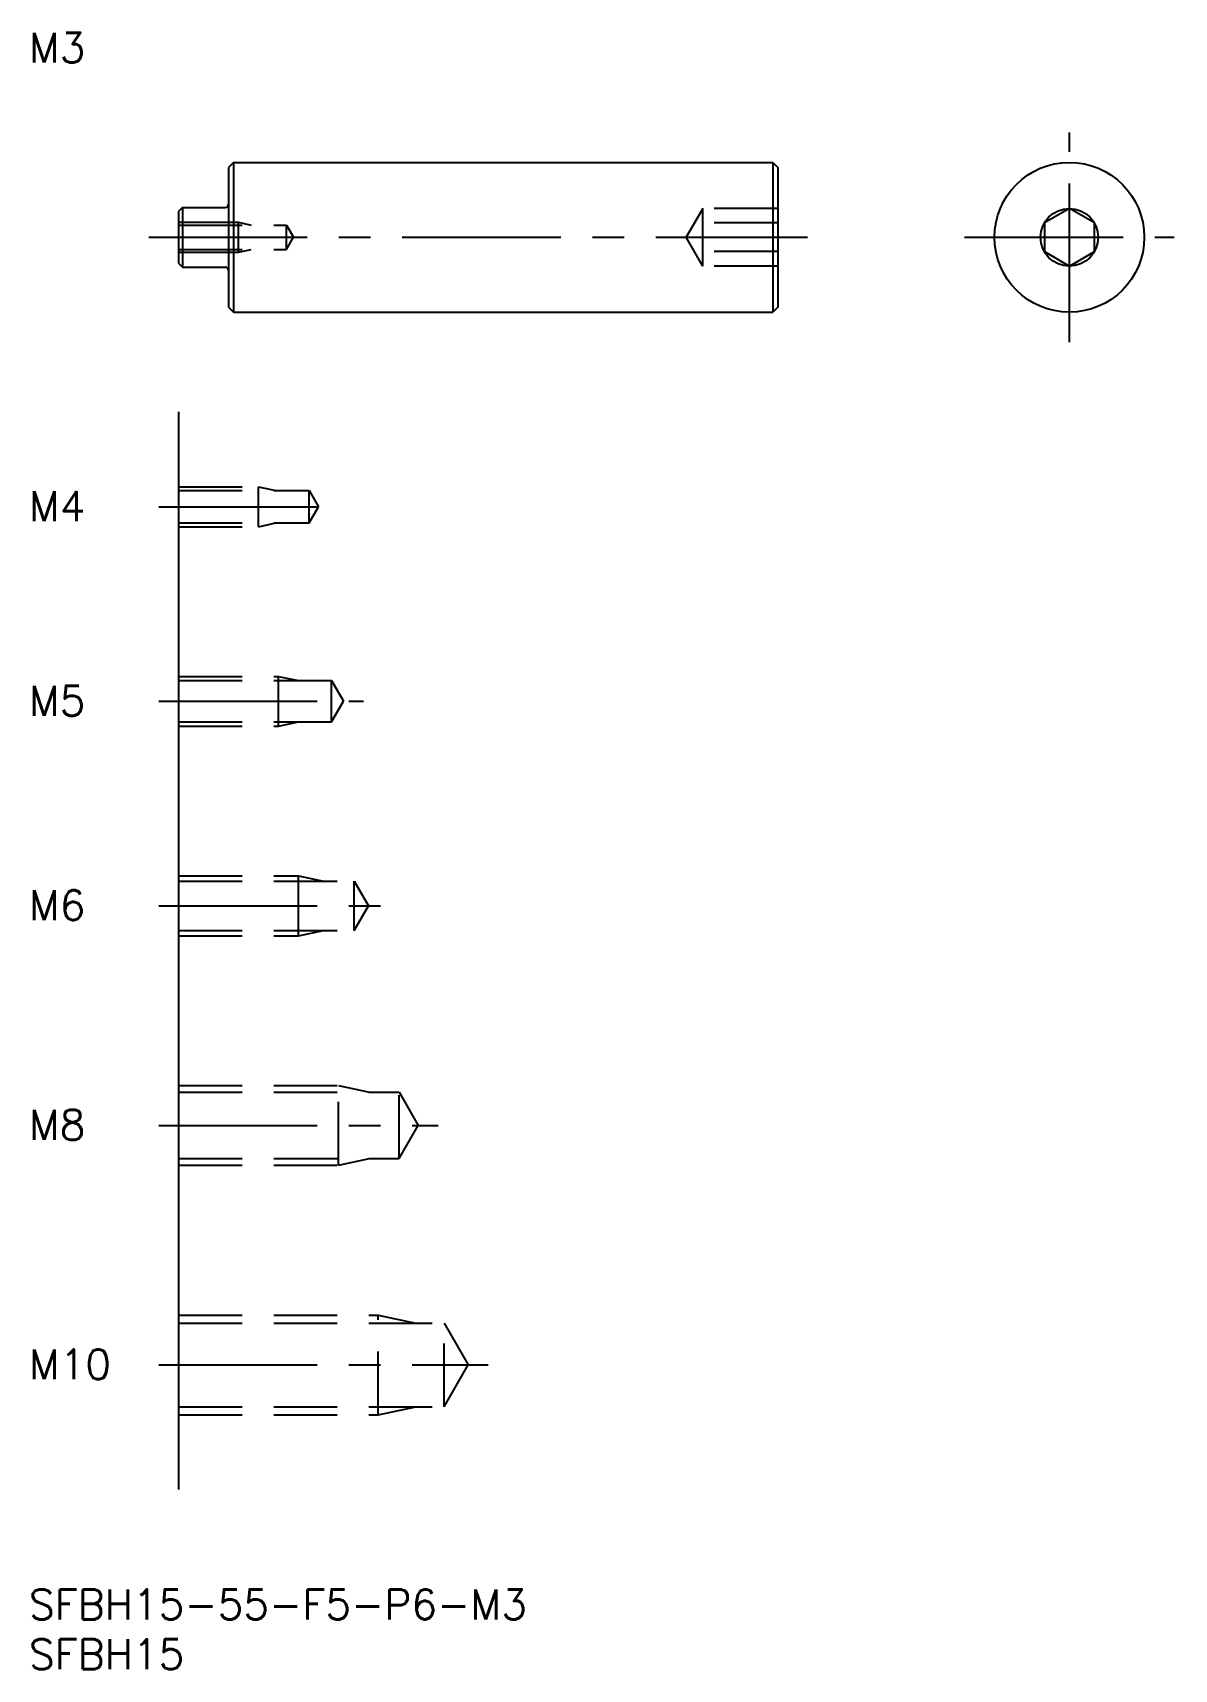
# Model space of a CAD drawing. Extents: x 0 to 115, y -8 to 156.
import ezdxf

# ---------------------------------------------------------------- set-up
doc = ezdxf.new("R2010")
doc.units = 0
doc.header["$LTSCALE"] = 0.5
doc.linetypes.add('CENTER', pattern=[50.8, 31.75, -6.35, 6.35, -6.35])
doc.linetypes.add('DASHED', pattern=[19.05, 12.7, -6.35])
for name, color, linetype in [('MSM_CENTER', 1, 'CENTER'), ('MSM_CONTINUOUS', 7, 'CONTINUOUS'), ('MSM_DASHED', 4, 'DASHED'), ('MSM_PART_NUMBER', 7, 'CONTINUOUS')]:
    doc.layers.add(name, color=color, linetype=linetype)
doc.styles.get("Standard").update_dxf_attribs({"font": 'txt.shx', "height": 3, "bigfont": 'bigfont.shx'})

# ---------------------------------------------------------------- blocks, each defined once
blk = doc.blocks.new('*U4')
at = {"layer": 'MSM_PART_NUMBER'}
blk.add_text('SFBH15-55-F5-P6-M3', height=3, dxfattribs=at).set_placement((0, -3))
blk = doc.blocks.new('*U5')
at = {"layer": 'MSM_PART_NUMBER'}
blk.add_text('SFBH15', height=3, dxfattribs=at).set_placement((0, -8))
blk = doc.blocks.new('*U6')
at = {"layer": 'MSM_PART_NUMBER'}
blk.add_text('M10', height=3, dxfattribs=at).set_placement((0, 21.06))
blk = doc.blocks.new('*U7')
at = {"layer": 'MSM_PART_NUMBER'}
blk.add_text('M8', height=3, dxfattribs=at).set_placement((0, 45.06))
blk = doc.blocks.new('*U8')
at = {"layer": 'MSM_PART_NUMBER'}
blk.add_text('M6', height=3, dxfattribs=at).set_placement((0, 67.06))
blk = doc.blocks.new('*U9')
at = {"layer": 'MSM_PART_NUMBER'}
blk.add_text('M5', height=3, dxfattribs=at).set_placement((0, 87.56))
blk = doc.blocks.new('*U10')
at = {"layer": 'MSM_PART_NUMBER'}
blk.add_text('M4', height=3, dxfattribs=at).set_placement((0, 107.06))
blk = doc.blocks.new('*U11')
at = {"layer": 'MSM_PART_NUMBER'}
blk.add_text('M3', height=3, dxfattribs=at).set_placement((0, 153))

msp = doc.modelspace()

# ---------------------------------------------------------------- linework, layer by layer
at = {"layer": 'MSM_CENTER'}
for p, q in [((104.22, 125), (104.22, 146)), ((12, 135.5), (78, 135.5)), ((93.72, 135.5), (114.72, 135.5)), ((13, 108.5), (31, 108.5)), ((13, 89), (33.5, 89)), ((13, 68.5), (36, 68.5)), ((13, 46.5), (41, 46.5)), ((13, 22.5), (46, 22.5))]:
    msp.add_line(p, q, dxfattribs=at)
at = {"layer": 'MSM_CONTINUOUS'}
for p, q in [((20.5, 143), (20, 142.5)), ((20.5, 143), (20.5, 128)), ((20.5, 143), (74.5, 143)), ((74.5, 143), (75, 142.5)), ((74.5, 143), (74.5, 128)), ((20, 142.5), (20, 128.5)), ((75, 142.5), (75, 128.5)), ((15.4, 138.5), (15, 138.1)), ((15, 138.1), (15, 132.9)), ((15.4, 138.5), (15.4, 132.5)), ((15.4, 138.5), (19.7, 138.5)), ((104.22, 138.39), (101.72, 136.94)), ((106.72, 136.94), (104.22, 138.39)), ((101.72, 136.94), (101.72, 134.06)), ((106.72, 134.06), (106.72, 136.94)), ((15, 132.9), (15.4, 132.5)), ((101.72, 134.06), (104.22, 132.61)), ((104.22, 132.61), (106.72, 134.06)), ((15.4, 132.5), (19.7, 132.5)), ((20, 128.5), (20.5, 128)), ((20.5, 128), (74.5, 128)), ((75, 128.5), (74.5, 128)), ((15, 118), (15, 10))]:
    msp.add_line(p, q, dxfattribs=at)
for radius in [7.5, 2.89]:
    msp.add_circle((104.22, 135.5), radius, dxfattribs=at)
for centre, start, end in [((19.7, 138.8), 270, 0), ((19.7, 132.2), 0, 90)]:
    msp.add_arc(centre, 0.3, start, end, dxfattribs=at)
at = {"layer": 'MSM_DASHED'}
for p, q in [((67.5, 138.39), (65.83, 135.5)), ((75, 138.39), (67.5, 138.39)), ((67.5, 132.61), (67.5, 138.39)), ((15, 137), (21, 137)), ((15, 136.73), (25.79, 136.73)), ((21, 137), (22.25, 136.73)), ((21, 134), (21, 137)), ((25.79, 134.27), (25.79, 136.73)), ((25.79, 136.73), (26.5, 135.5)), ((75, 136.94), (67.5, 136.94)), ((25.79, 134.27), (26.5, 135.5)), ((67.5, 132.61), (65.83, 135.5)), ((15, 134.27), (25.79, 134.27)), ((15, 134), (21, 134)), ((21, 134), (22.25, 134.27)), ((75, 134.06), (67.5, 134.06)), ((75, 132.61), (67.5, 132.61)), ((15, 110.5), (23, 110.5)), ((15, 110.12), (28.06, 110.12)), ((23, 106.5), (23, 110.5)), ((23, 110.5), (24.75, 110.12)), ((28.06, 106.88), (28.06, 110.12)), ((28.06, 110.12), (29, 108.5)), ((28.06, 106.88), (29, 108.5)), ((15, 106.88), (28.06, 106.88)), ((23, 106.5), (24.75, 106.88)), ((15, 106.5), (23, 106.5)), ((15, 91.5), (25, 91.5)), ((15, 91.07), (30.31, 91.07)), ((25, 86.5), (25, 91.5)), ((25, 91.5), (27, 91.07)), ((30.31, 86.93), (30.31, 91.07)), ((30.31, 91.07), (31.5, 89)), ((30.31, 86.93), (31.5, 89)), ((15, 86.93), (30.31, 86.93)), ((25, 86.5), (27, 86.93)), ((15, 86.5), (25, 86.5)), ((15, 71.5), (27, 71.5)), ((15, 70.96), (32.58, 70.96)), ((27, 65.5), (27, 71.5)), ((27, 71.5), (29.5, 70.96)), ((32.58, 66.04), (32.58, 70.96)), ((32.58, 70.96), (34, 68.5)), ((32.58, 66.04), (34, 68.5)), ((15, 66.04), (32.58, 66.04)), ((27, 65.5), (29.5, 66.04)), ((15, 65.5), (27, 65.5)), ((15, 50.5), (31, 50.5)), ((15, 49.82), (37.08, 49.82)), ((31, 42.5), (31, 50.5)), ((31, 50.5), (34.12, 49.82)), ((37.08, 43.18), (37.08, 49.82)), ((37.08, 49.82), (39, 46.5)), ((37.08, 43.18), (39, 46.5)), ((15, 43.18), (37.08, 43.18)), ((31, 42.5), (34.12, 43.18)), ((15, 42.5), (31, 42.5)), ((15, 27.5), (35, 27.5)), ((15, 26.69), (41.58, 26.69)), ((35, 17.5), (35, 27.5)), ((35, 27.5), (38.75, 26.69)), ((41.58, 18.31), (41.58, 26.69)), ((41.58, 26.69), (44, 22.5)), ((41.58, 18.31), (44, 22.5)), ((15, 18.31), (41.58, 18.31)), ((35, 17.5), (38.75, 18.31)), ((15, 17.5), (35, 17.5))]:
    msp.add_line(p, q, dxfattribs=at)

# ---------------------------------------------------------------- block references
at = {"layer": 'MSM_CONTINUOUS'}
for name in ['*U11', '*U10', '*U9', '*U8', '*U7', '*U6', '*U4', '*U5']:
    msp.add_blockref(name, (0, 0), dxfattribs=at)

doc.saveas('drawing.dxf')
